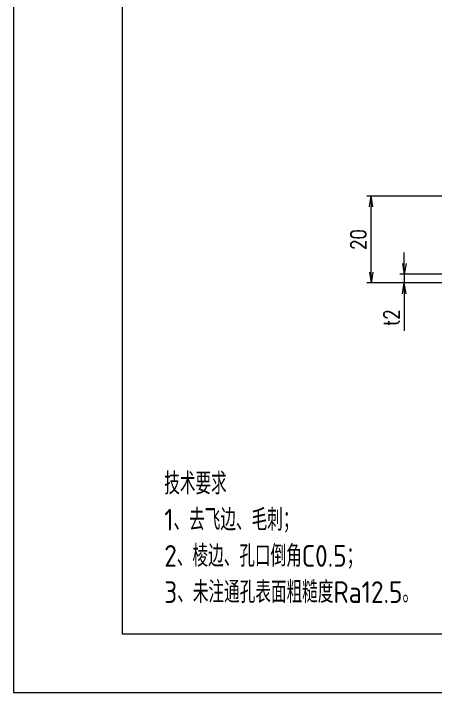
# Model space of a CAD drawing. Header units: millimetres. Extents: x 1333 to 44424, y -42879 to -1037.
# Drawn here: x 40241.7 to 40339, y -2148.1 to -1991.7 of the extents above; entities that cross this region are included whole.
import ezdxf

# ---------------------------------------------------------------- set-up
doc = ezdxf.new("R2010")
doc.units = ezdxf.units.MM
doc.header["$LTSCALE"] = 0.5
doc.layers.add('图框', color=7, linetype='Continuous', lineweight=18)
doc.layers.add('标注线', color=3, linetype='Continuous', lineweight=18)
doc.layers.add('打印-禁用', color=7, linetype='Continuous', lineweight=15, plot=False)
doc.styles.add('DIM', font='romans.shx', dxfattribs={"width": 0.8, "bigfont": 'bigfont.shx'})
doc.styles.add('机械长仿宋', font='gbenor.shx', dxfattribs={"height": 1, "bigfont": 'gbcbig.shx'})
doc.dimstyles.new('DEH 1-1$0', dxfattribs={"dimtxt": 3.5, "dimasz": 2.5, "dimexe": 1, "dimexo": 0.625, "dimgap": 1.2, "dimtad": 1, "dimzin": 9, "dimdsep": 46, "dimtxsty": 'DIM', "dimblk": 'OPEN', "dimcen": 0, "dimclrd": 8, "dimclre": 8, "dimclrt": 2, "dimazin": 2, "dimtfac": 0.5, "dimtmove": 0, "dimatfit": 3, "dimldrblk": 'OPEN', "dimfxl": 0, "dimtolj": 2, "dimlwd": 18, "dimlwe": 18, "dimarcsym": 0})

# ---------------------------------------------------------------- blocks, each defined once
blk = doc.blocks.new('GZDEH零件A3图框V01版')
at = {"layer": '图框', "linetype": 'Continuous'}
for p, q in [((2882.49, -1554.46), (2882.49, -1832.96)), ((2882.49, -1832.96), (3272.49, -1832.96))]:
    blk.add_line(p, q, dxfattribs=at)
at = {"layer": '打印-禁用', "linetype": 'Continuous'}
for p, q in [((2857.49, -1549.46), (2857.49, -1846.46)), ((2857.49, -1846.46), (3277.49, -1846.46))]:
    blk.add_line(p, q, dxfattribs=at)
blk = doc.blocks.new('DEH A3')
at = {"layer": '图框'}
blk.add_blockref('GZDEH零件A3图框V01版', (-2857.49, 1846.46), dxfattribs=at)
blk = doc.blocks.new('_Open')
at = {"color": 0, "linetype": 'ByBlock', "lineweight": -2}
for p, q in [((-1, 0.167), (0, 0)), ((-1, -0.167), (0, 0)), ((0, 0), (-1, 0))]:
    blk.add_line(p, q, dxfattribs=at)
blk = doc.blocks.new('*D145')
at = {"layer": 'Defpoints', "color": 0, "transparency": 16777216}
for p in [(40341.77, -2051.72), (40331.78, -2053.72), (40341.77, -2053.72)]:
    blk.add_point(p, dxfattribs=at)
at = {"layer": '标注线', "color": 8, "lineweight": 18, "transparency": 16777216}
for p, q in [((40331.78, -2049.22), (40331.78, -2046.72)), ((40341.14, -2051.72), (40330.78, -2051.72)), ((40331.78, -2051.72), (40331.78, -2053.72)), ((40341.14, -2053.72), (40330.78, -2053.72)), ((40331.78, -2056.22), (40331.78, -2064.72))]:
    blk.add_line(p, q, dxfattribs=at)
at = {"layer": '标注线', "color": 8, "lineweight": 18, "transparency": 16777216, "xscale": 2.5, "yscale": 2.5, "zscale": 2.5}
for p, rotation in [((40331.78, -2051.72), 270), ((40331.78, -2053.72), 90)]:
    blk.add_blockref('_Open', p, dxfattribs=dict(at, rotation=rotation))
at = {"layer": '标注线', "color": 2, "transparency": 16777216, "insert": (40328.83, -2061.72), "char_height": 3.5, "attachment_point": 5, "rotation": 90, "style": 'DIM'}
blk.add_mtext('\\A2;t2', dxfattribs=at)
blk = doc.blocks.new('*D146')
at = {"layer": 'Defpoints', "color": 0, "transparency": 16777216}
for p in [(40324.16, -2033.72), (40378.77, -2033.72), (40341.77, -2053.72)]:
    blk.add_point(p, dxfattribs=at)
at = {"layer": '标注线', "color": 8, "lineweight": 18, "transparency": 16777216}
for p, q in [((40378.14, -2033.72), (40323.16, -2033.72)), ((40324.16, -2051.22), (40324.16, -2036.22)), ((40341.14, -2053.72), (40323.16, -2053.72))]:
    blk.add_line(p, q, dxfattribs=at)
at = {"layer": '标注线', "color": 8, "lineweight": 18, "transparency": 16777216, "xscale": 2.5, "yscale": 2.5, "zscale": 2.5}
for p, rotation in [((40324.16, -2033.72), 90), ((40324.16, -2053.72), 270)]:
    blk.add_blockref('_Open', p, dxfattribs=dict(at, rotation=rotation))
at = {"layer": '标注线', "color": 2, "transparency": 16777216, "insert": (40321.21, -2043.72), "char_height": 3.5, "attachment_point": 5, "rotation": 90, "style": 'DIM'}
blk.add_mtext('\\A2;20', dxfattribs=at)

msp = doc.modelspace()

# ---------------------------------------------------------------- block references
at = {"layer": '图框'}
msp.add_blockref('DEH A3', (40241.734, -2148.061), dxfattribs=at)

# ---------------------------------------------------------------- texts
at = {"layer": '标注线', "color": 2, "insert": (40276.463, -2127.444), "char_height": 5, "width": 114.82461, "attachment_point": 7, "style": '机械长仿宋'}
msp.add_mtext('\\A2;技术要求\\P1、去飞边、毛刺；\\P2、棱边、孔口倒角C0.5；\\P3、未注通孔表面粗糙度Ra12.5。', dxfattribs=at)

# ---------------------------------------------------------------- dimensions: what is measured, and where the dimension line sits
at = {"layer": '标注线'}
dim = msp.add_linear_dim(base=(40324.156, -2033.721), p1=(40341.766, -2053.721), p2=(40378.766, -2033.721), angle=90, dimstyle='DEH 1-1$0', dxfattribs=at)
dim.commit()
dim.dimension.update_dxf_attribs({"geometry": '*D146', "text_midpoint": (40321.206, -2043.721)})
dim = msp.add_linear_dim(base=(40331.784, -2053.721), p1=(40341.766, -2051.721), p2=(40341.766, -2053.721), angle=90, text='t<>', dimstyle='DEH 1-1$0', dxfattribs=at)
dim.commit()
dim.dimension.update_dxf_attribs({"geometry": '*D145', "text_midpoint": (40328.834, -2061.721)})

doc.saveas('drawing.dxf')
